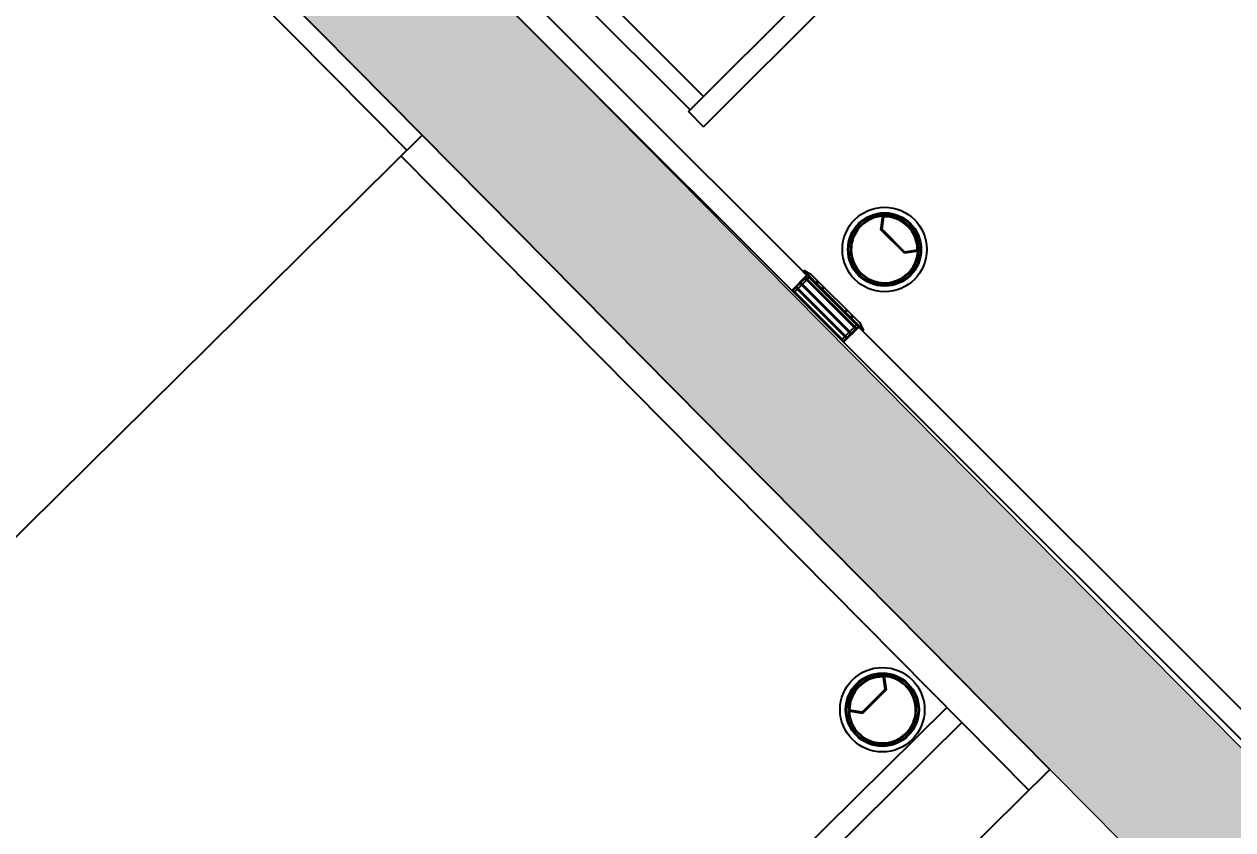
# Model space of a CAD drawing. Header units: inches. Extents: x 14 to 610, y 9 to 600.
# Drawn here: x 186.18 to 226.19, y 492.35 to 519.03 of the extents above; entities that cross this region are included whole.
import ezdxf
from ezdxf.enums import TextEntityAlignment as Align

# ---------------------------------------------------------------- set-up
doc = ezdxf.new("R2010")
doc.units = ezdxf.units.IN
doc.header["$MEASUREMENT"] = 0
doc.layers.add('A-FURN', color=7, linetype='Continuous')
doc.layers.add('WALLS', color=30, linetype='Continuous')
doc.styles.get("Standard").update_dxf_attribs({"font": 'arial.ttf'})

# ---------------------------------------------------------------- blocks, each defined once
blk = doc.blocks.new('P_5CLRS48HW')
at = {"layer": 'A-FURN', "color": 5}
for p, q in [((47.253, 0), (0, 0)), ((0, 0), (0, -23.622)), ((22.431, 0), (22.431, -0.709)), ((22.465, -0.041), (22.465, -0.157)), ((24.827, -0.041), (22.465, -0.041)), ((24.827, -0.157), (22.465, -0.157)), ((22.465, -0.196), (22.465, -0.359)), ((22.465, -0.196), (24.827, -0.196)), ((24.827, -0.359), (22.465, -0.359)), ((22.465, -0.398), (22.465, -0.59)), ((22.465, -0.398), (24.827, -0.398)), ((22.544, -0.041), (22.544, -0.71)), ((24.749, -0.041), (24.749, -0.71)), ((24.827, -0.041), (24.827, -0.157)), ((24.827, -0.196), (24.827, -0.359)), ((24.827, -0.398), (24.827, -0.59)), ((24.861, 0), (24.861, -0.709)), ((0, -0.709), (46.269, -0.709)), ((22.249, -0.71), (22.249, -0.75)), ((25.044, -0.71), (22.249, -0.71)), ((22.524, -0.828), (22.249, -0.75)), ((25.044, -0.75), (22.249, -0.75)), ((22.465, -0.59), (24.827, -0.59)), ((22.465, -0.629), (22.465, -0.71)), ((24.827, -0.629), (22.465, -0.629)), ((22.815, -0.71), (22.815, -0.828)), ((22.866, -0.71), (22.866, -0.828)), ((23.095, -0.71), (23.095, -0.828)), ((23.115, -0.71), (23.115, -0.828)), ((24.177, -0.71), (24.177, -0.828)), ((24.197, -0.71), (24.197, -0.828)), ((24.426, -0.71), (24.426, -0.828)), ((24.477, -0.71), (24.477, -0.828)), ((24.768, -0.828), (25.044, -0.75)), ((24.827, -0.629), (24.827, -0.71)), ((25.044, -0.71), (25.044, -0.75)), ((24.768, -0.828), (22.524, -0.828)), ((22.815, -3.886), (23.095, -3.506)), ((22.866, -3.883), (23.115, -3.545)), ((23.095, -3.506), (24.197, -3.506)), ((23.115, -3.545), (24.177, -3.545)), ((24.177, -3.545), (24.426, -3.883)), ((24.197, -3.506), (24.477, -3.886))]:
    blk.add_line(p, q, dxfattribs=at)
for radius in [1.398, 1.215, 1.201, 1.181]:
    blk.add_circle((23.646, -3.132), radius, dxfattribs=at)
for centre, radius, start, end in [((22.465, -0.176), 0.0197, 90, 270), ((22.465, -0.379), 0.0197, 90, 270), ((24.827, -0.176), 0.0197, 270, 90), ((24.827, -0.379), 0.0197, 270, 90), ((22.465, -0.609), 0.0197, 90, 270), ((24.827, -0.609), 0.0197, 270, 90), ((23.646, -3.132), 1.122, 317.7888, 222.2112), ((23.646, -3.132), 1.102, 0, 222.0048), ((23.646, -3.132), 1.102, 317.9952, 0), ((23.646, -3.132), 1.122, 222.2112, 317.7888), ((23.646, -3.132), 1.102, 222.0048, 317.9952), ((23.646, -3.132), 1.083, 223.9116, 316.0884)]:
    blk.add_arc(centre, radius, start, end, dxfattribs=at)
at = {"layer": 'A-FURN', "color": 5, "flags": 1}
for tag in ['CAPPN', 'CAPPD', 'CAPMG', 'CAPMC', 'CAPGC', 'CAPALIAS1', 'CAPALIAS2', 'CAPALIAS3', 'CAPBLDG', 'CAPFLOOR', 'CAPDEPT', 'CAPPERSON', 'CAPPL', 'CAPQT', 'CAPDH']:
    blk.add_attdef(tag, (0, 0), '', height=0.001, dxfattribs=at)
at = {"layer": 'A-FURN', "color": 5}
blk.add_attdef('CAPTG', text='', height=3, dxfattribs=at).set_placement((23.626, -20.622), align=Align.CENTER)
blk = doc.blocks.new('P_5CLFF22HW')
at = {"layer": 'A-FURN', "color": 5}
for p, q in [((0, 21.85), (0, 0.709)), ((0, 21.85), (0.709, 21.85)), ((0.709, 21.85), (0.709, 0.709)), ((0.709, 21.772), (14.803, 21.772)), ((14.803, 21.85), (15.512, 21.85)), ((14.803, 21.85), (14.803, 0.709)), ((15.512, 21.85), (15.512, 0.709)), ((0.709, 21.142), (14.803, 21.142)), ((0, 0.709), (15.512, 0.709)), ((0.039, 0.709), (0.039, 0)), ((15.472, 0.709), (15.472, 0)), ((0.039, 0), (15.472, 0)), ((4.035, 0), (4.035, -0.669)), ((5.256, -0.608), (5.256, 0)), ((10.295, 0), (10.295, -0.608)), ((11.516, -0.669), (11.516, 0)), ((13.587, -0.079), (13.647, -0.079)), ((13.647, -0.106), (13.647, -0.079)), ((13.663, -0.122), (14.34, -0.122)), ((14.356, -0.079), (14.413, -0.079)), ((14.356, -0.106), (14.356, -0.079)), ((4.429, -1.063), (11.122, -1.063)), ((10.098, -0.804), (5.453, -0.804))]:
    blk.add_line(p, q, dxfattribs=at)
blk.add_lwpolyline([(13.508, 0), (14.492, 0)], dxfattribs=at)
for centre, radius, start, end in [((13.587, 0), 0.0787, 180, 270), ((14.413, 0), 0.0787, 270, 0), ((13.663, -0.106), 0.0157, 180, 270), ((14.34, -0.106), 0.0157, 270, 0), ((4.429, -0.669), 0.394, 180, 240), ((5.453, -0.608), 0.197, 180, 240), ((5.453, -0.608), 0.197, 240, 270), ((10.098, -0.608), 0.197, 270, 300), ((10.098, -0.608), 0.197, 300, 360), ((10.962, -0.576), 0.561, 319.7922, 350.4156), ((4.429, -0.669), 0.394, 240, 270), ((11.122, -0.711), 0.352, 270, 319.7922)]:
    blk.add_arc(centre, radius, start, end, dxfattribs=at)
blk.add_text('FF', height=3, dxfattribs=at).set_placement((7.756, 3.709), align=Align.MIDDLE_CENTER)
blk.add_attdef('CAPTG', text='', height=2.5, dxfattribs=at).set_placement((-7278.582, 876.346, -0.512), align=Align.CENTER)
at = {"layer": 'A-FURN', "color": 5, "flags": 1}
for tag in ['CAPPN', 'CAPPD', 'CAPMG', 'CAPMC', 'CAPGC', 'CAPALIAS1', 'CAPALIAS2', 'CAPALIAS3', 'CAPBLDG', 'CAPFLOOR', 'CAPDEPT', 'CAPPERSON', 'CAPPL', 'CAPQT', 'CAPDH']:
    blk.add_attdef(tag, (0, 0), '', height=0.001, dxfattribs=at)
blk = doc.blocks.new('P_5CLDS7230HW')
at = {"layer": 'A-FURN', "color": 5}
for p, q in [((71.654, 0), (0, 0)), ((0, 0), (0, -29.546)), ((0.984, -29.546), (0.984, 0)), ((70.669, -3.15), (0.984, -3.15)), ((0.984, -3.15), (0.984, -3.858)), ((0.984, -3.858), (70.669, -3.858)), ((1.722, -6.059), (2.002, -5.679)), ((1.773, -6.056), (2.022, -5.719)), ((2.002, -5.679), (3.104, -5.679)), ((2.022, -5.719), (3.084, -5.719)), ((3.084, -5.719), (3.333, -6.056)), ((3.104, -5.679), (3.384, -6.059)), ((0, -29.546), (71.654, -29.546))]:
    blk.add_line(p, q, dxfattribs=at)
for radius in [1.398, 1.215, 1.201, 1.181]:
    blk.add_circle((2.553, -5.305), radius, dxfattribs=at)
for radius, start, end in [(1.122, 317.7888, 222.2112), (1.102, 0, 222.0048), (1.102, 317.9952, 0), (1.122, 222.2112, 317.7888), (1.102, 222.0048, 317.9952), (1.083, 223.9116, 316.0884)]:
    blk.add_arc((2.553, -5.305), radius, start, end, dxfattribs=at)
blk.add_attdef('CAPTG', text='', height=2.5, dxfattribs=at).set_placement((-7342.095, 217.775, -0.512), align=Align.CENTER)
at = {"layer": 'A-FURN', "color": 5, "flags": 1}
for tag in ['CAPPN', 'CAPPD', 'CAPMG', 'CAPMC', 'CAPGC', 'CAPALIAS1', 'CAPALIAS2', 'CAPALIAS3', 'CAPBLDG', 'CAPFLOOR', 'CAPDEPT', 'CAPPERSON', 'CAPPL', 'CAPQT', 'CAPDH']:
    blk.add_attdef(tag, (0, 0), '', height=0.001, dxfattribs=at)

msp = doc.modelspace()

# ---------------------------------------------------------------- linework, layer by layer
at = {"layer": 'WALLS', "lineweight": 18}
for points in [[(366.55118, 579.30071), (196.5513, 579.30071), (169.24885, 552.93542), (283.51926, 437.35299)], [(282.45716, 431.3552), (165.68766, 549.37423), (84.59253, 466.40479), (84.59253, 400.36661), (121.57891, 400.36661), (121.57891, 388.37103), (158.75272, 388.37103), (177.74572, 368.37839), (218.5432, 368.37839), (253.21793, 402.61578)]]:
    msp.add_lwpolyline(points, dxfattribs=at)
at = {"layer": 'WALLS', "transparency": 33554559}
for points in [[(172.74756, 549.37423), (165.68766, 549.37423), (283.51926, 437.35299)], [(165.68766, 549.37423), (283.51926, 437.35299), (276.52184, 437.35299)]]:
    msp.add_solid(points, dxfattribs=at)

# ---------------------------------------------------------------- block references
at = {"layer": 'A-FURN', "xscale": -1, "rotation": 314.6948109012551}
msp.add_blockref('P_5CLRS48HW', (199.34852, 515.35743), dxfattribs=at)
at = {"layer": 'A-FURN'}
for name, p, rotation in [('P_5CLRS48HW', (229.16358, 492.63319), 134.9999999999999), ('P_5CLFF22HW', (224.11848, 531.08492), 134.9999999999999), ('P_5CLDS7230HW', (220.12929, 494.35409), 224.6948109012549)]:
    msp.add_blockref(name, p, dxfattribs=dict(at, rotation=rotation))

doc.saveas('drawing.dxf')
